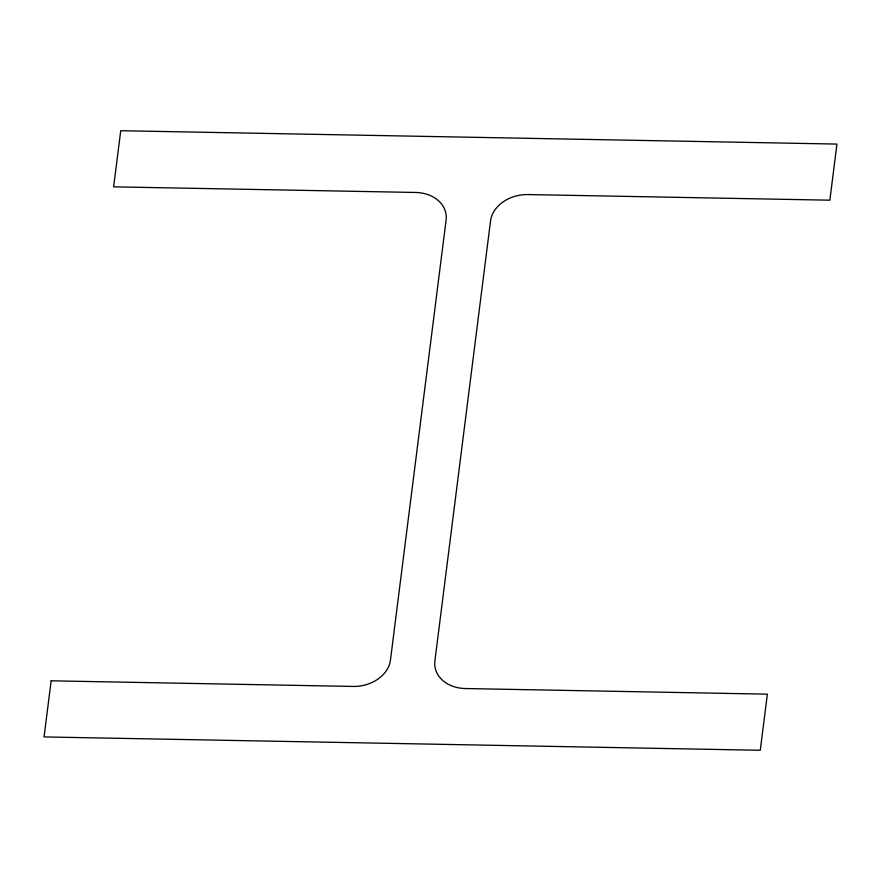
<?xml version="1.0" encoding="UTF-8"?>
<svg xmlns="http://www.w3.org/2000/svg" width="881" height="881" viewBox="0 0 881 881"><rect width="100%" height="100%" fill="white"/><g stroke="black" fill="none" stroke-linecap="round" stroke-linejoin="round"><path stroke-width="1.32" d="M51.153 680.815L44.05 736.923L760.27 750.282L767.362 694.162L465.454 688.535A34.315 26.815 -9 0 1 434.895 660.882L490.541 220.944A34.315 26.815 -9 0 1 527.939 194.558L829.847 200.185L836.95 144.077L120.73 130.718L113.638 186.838L415.546 192.465A34.315 26.815 -9 0 1 446.105 220.118L390.459 660.056A34.315 26.815 -9 0 1 353.061 686.442L51.153 680.815"/></g></svg>
